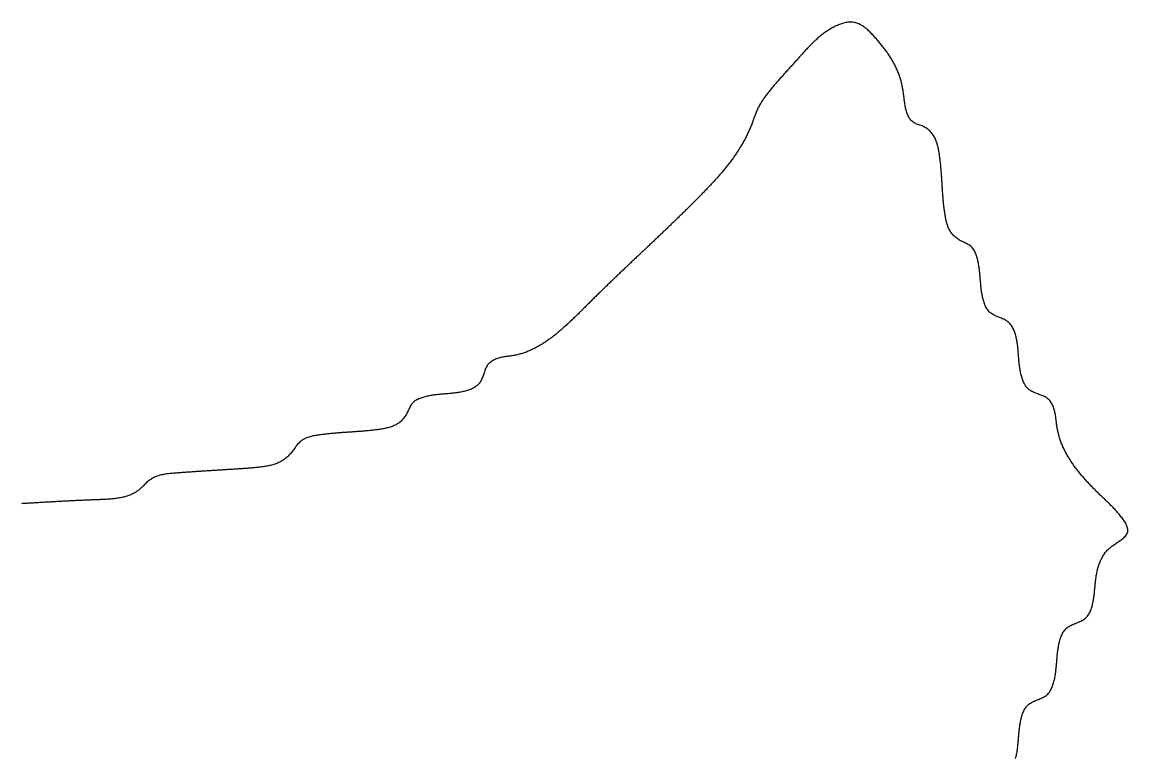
# Model space of a CAD drawing. Extents: x 40 to 225, y 4 to 261.
# Drawn here: x 61.63 to 82.04, y 81.83 to 95.41 of the extents above; entities that cross this region are included whole.
import ezdxf

# ---------------------------------------------------------------- set-up
doc = ezdxf.new("R2010")
doc.units = 0
doc.layers.get('0').update_dxf_attribs({"linetype": 'CONTINUOUS'})

msp = doc.modelspace()

# ---------------------------------------------------------------- linework, layer by layer
at = {"color": 7}
msp.add_polyline3d([(79.9663, 81.8197, 0), (79.9714, 81.8395, 0), (79.9762, 81.8593, 0), (79.9805, 81.879, 0), (79.9846, 81.8987, 0), (79.9883, 81.9183, 0), (79.9918, 81.9379, 0), (79.995, 81.9575, 0), (79.9979, 81.977, 0), (80.0007, 81.9966, 0), (80.0032, 82.0161, 0), (80.0055, 82.0355, 0), (80.0077, 82.055, 0), (80.0097, 82.0744, 0), (80.0116, 82.0939, 0), (80.0134, 82.1133, 0), (80.0151, 82.1327, 0), (80.0167, 82.1521, 0), (80.0183, 82.1715, 0), (80.0198, 82.1909, 0), (80.0214, 82.2102, 0), (80.023, 82.2296, 0), (80.0246, 82.249, 0), (80.0262, 82.2684, 0), (80.0279, 82.2878, 0), (80.0298, 82.3072, 0), (80.0317, 82.3266, 0), (80.0338, 82.346, 0), (80.036, 82.3655, 0), (80.0384, 82.385, 0), (80.041, 82.4045, 0), (80.0438, 82.424, 0), (80.0468, 82.4436, 0), (80.0501, 82.4632, 0), (80.0536, 82.4828, 0), (80.0575, 82.5025, 0), (80.0616, 82.5222, 0), (80.0661, 82.5419, 0), (80.071, 82.5617, 0), (80.0762, 82.5815, 0), (80.0818, 82.6013, 0), (80.0879, 82.6209, 0), (80.0945, 82.6403, 0), (80.1016, 82.6595, 0), (80.1093, 82.6783, 0), (80.1176, 82.6966, 0), (80.1266, 82.7145, 0), (80.1363, 82.7318, 0), (80.1467, 82.7484, 0), (80.1579, 82.7643, 0), (80.1698, 82.7794, 0), (80.1827, 82.7937, 0), (80.1964, 82.807, 0), (80.2111, 82.8193, 0), (80.2265, 82.8307, 0), (80.2427, 82.8413, 0), (80.2596, 82.8512, 0), (80.277, 82.8605, 0), (80.2949, 82.8693, 0), (80.3131, 82.8776, 0), (80.3317, 82.8857, 0), (80.3505, 82.8935, 0), (80.3693, 82.9012, 0), (80.3882, 82.9089, 0), (80.407, 82.9167, 0), (80.4256, 82.9246, 0), (80.444, 82.9328, 0), (80.4621, 82.9414, 0), (80.4797, 82.9505, 0), (80.4968, 82.9601, 0), (80.5133, 82.9705, 0), (80.529, 82.9815, 0), (80.544, 82.9935, 0), (80.5581, 83.0064, 0), (80.5713, 83.0203, 0), (80.5836, 83.035, 0), (80.5951, 83.0506, 0), (80.6059, 83.067, 0), (80.6158, 83.084, 0), (80.6251, 83.1017, 0), (80.6336, 83.1198, 0), (80.6416, 83.1384, 0), (80.6489, 83.1574, 0), (80.6557, 83.1768, 0), (80.662, 83.1963, 0), (80.6678, 83.216, 0), (80.6732, 83.2358, 0), (80.6782, 83.2557, 0), (80.6828, 83.2754, 0), (80.6871, 83.2952, 0), (80.6911, 83.3149, 0), (80.6948, 83.3345, 0), (80.6981, 83.3541, 0), (80.7013, 83.3737, 0), (80.7042, 83.3932, 0), (80.7068, 83.4127, 0), (80.7093, 83.4322, 0), (80.7116, 83.4517, 0), (80.7137, 83.4711, 0), (80.7157, 83.4906, 0), (80.7176, 83.51, 0), (80.7193, 83.5294, 0), (80.721, 83.5488, 0), (80.7226, 83.5681, 0), (80.7242, 83.5875, 0), (80.7258, 83.6069, 0), (80.7273, 83.6263, 0), (80.7289, 83.6456, 0), (80.7305, 83.665, 0), (80.7322, 83.6844, 0), (80.734, 83.7038, 0), (80.7358, 83.7232, 0), (80.7378, 83.7426, 0), (80.7399, 83.7621, 0), (80.7421, 83.7816, 0), (80.7446, 83.801, 0), (80.7472, 83.8206, 0), (80.7501, 83.8401, 0), (80.7532, 83.8597, 0), (80.7565, 83.8793, 0), (80.7601, 83.8989, 0), (80.7641, 83.9186, 0), (80.7683, 83.9383, 0), (80.7729, 83.9581, 0), (80.7778, 83.9779, 0), (80.7831, 83.9976, 0), (80.7889, 84.0174, 0), (80.7951, 84.0369, 0), (80.8018, 84.0563, 0), (80.8091, 84.0753, 0), (80.817, 84.094, 0), (80.8255, 84.1122, 0), (80.8346, 84.1299, 0), (80.8445, 84.147, 0), (80.8551, 84.1635, 0), (80.8664, 84.1792, 0), (80.8786, 84.1942, 0), (80.8917, 84.2082, 0), (80.9056, 84.2213, 0), (80.9204, 84.2335, 0), (80.9361, 84.2448, 0), (80.9524, 84.2552, 0), (80.9694, 84.265, 0), (80.9869, 84.2742, 0), (81.0049, 84.2829, 0), (81.0233, 84.2911, 0), (81.0419, 84.2991, 0), (81.0607, 84.3067, 0), (81.0797, 84.3143, 0), (81.0986, 84.3218, 0), (81.1175, 84.3293, 0), (81.1362, 84.337, 0), (81.1546, 84.345, 0), (81.1727, 84.3534, 0), (81.1904, 84.3623, 0), (81.2075, 84.3718, 0), (81.2239, 84.382, 0), (81.2397, 84.393, 0), (81.2546, 84.405, 0), (81.2686, 84.418, 0), (81.2817, 84.432, 0), (81.294, 84.4469, 0), (81.3054, 84.4627, 0), (81.3161, 84.4792, 0), (81.326, 84.4964, 0), (81.3352, 84.5142, 0), (81.3438, 84.5325, 0), (81.3517, 84.5513, 0), (81.359, 84.5704, 0), (81.3657, 84.5898, 0), (81.3719, 84.6093, 0), (81.3777, 84.629, 0), (81.3829, 84.6488, 0), (81.3878, 84.6685, 0), (81.3923, 84.6881, 0), (81.3964, 84.7077, 0), (81.4002, 84.7273, 0), (81.4036, 84.7469, 0), (81.4068, 84.7664, 0), (81.4097, 84.7859, 0), (81.4124, 84.8054, 0), (81.4149, 84.8248, 0), (81.4172, 84.8443, 0), (81.4194, 84.8637, 0), (81.4214, 84.8831, 0), (81.4233, 84.9026, 0), (81.4252, 84.922, 0), (81.427, 84.9414, 0), (81.4288, 84.9608, 0), (81.4305, 84.9803, 0), (81.4324, 84.9997, 0), (81.4342, 85.0192, 0), (81.4361, 85.0387, 0), (81.4382, 85.0582, 0), (81.4403, 85.0776, 0), (81.4425, 85.0971, 0), (81.4449, 85.1166, 0), (81.4474, 85.1361, 0), (81.4502, 85.1556, 0), (81.4531, 85.1751, 0), (81.4562, 85.1945, 0), (81.4595, 85.214, 0), (81.4632, 85.2334, 0), (81.467, 85.2528, 0), (81.4712, 85.2722, 0), (81.4756, 85.2915, 0), (81.4804, 85.3109, 0), (81.4855, 85.3301, 0), (81.491, 85.3494, 0), (81.4969, 85.3686, 0), (81.5031, 85.3878, 0), (81.5097, 85.4069, 0), (81.5167, 85.4258, 0), (81.5241, 85.4446, 0), (81.532, 85.4632, 0), (81.5402, 85.4816, 0), (81.5488, 85.4997, 0), (81.5578, 85.5176, 0), (81.5673, 85.5351, 0), (81.5772, 85.5523, 0), (81.5875, 85.5692, 0), (81.5982, 85.5856, 0), (81.6094, 85.6017, 0), (81.621, 85.6172, 0), (81.6331, 85.6323, 0), (81.6456, 85.6469, 0), (81.6586, 85.6609, 0), (81.672, 85.6744, 0), (81.6858, 85.6874, 0), (81.7001, 85.7, 0), (81.7147, 85.7123, 0), (81.7297, 85.7243, 0), (81.7451, 85.7361, 0), (81.7608, 85.7476, 0), (81.7769, 85.7591, 0), (81.7932, 85.7705, 0), (81.8098, 85.7819, 0), (81.8267, 85.7934, 0), (81.8438, 85.805, 0), (81.8611, 85.8168, 0), (81.8787, 85.8288, 0), (81.8964, 85.8411, 0), (81.9139, 85.8537, 0), (81.9312, 85.8666, 0), (81.9479, 85.8798, 0), (81.9638, 85.8935, 0), (81.9788, 85.9075, 0), (81.9926, 85.9218, 0), (82.005, 85.9367, 0), (82.0158, 85.9519, 0), (82.0247, 85.9676, 0), (82.0316, 85.9838, 0), (82.0362, 86.0005, 0), (82.0385, 86.0176, 0), (82.0387, 86.0352, 0), (82.037, 86.0531, 0), (82.0334, 86.0713, 0), (82.0282, 86.0898, 0), (82.0215, 86.1084, 0), (82.0133, 86.1272, 0), (82.004, 86.146, 0), (81.9937, 86.1648, 0), (81.9824, 86.1836, 0), (81.9703, 86.2023, 0), (81.9577, 86.2209, 0), (81.9446, 86.2392, 0), (81.9311, 86.2572, 0), (81.9176, 86.275, 0), (81.9039, 86.2923, 0), (81.8903, 86.3093, 0), (81.8767, 86.3259, 0), (81.8631, 86.3422, 0), (81.8495, 86.3581, 0), (81.8359, 86.3737, 0), (81.8223, 86.3891, 0), (81.8087, 86.4042, 0), (81.7951, 86.419, 0), (81.7815, 86.4336, 0), (81.7678, 86.4479, 0), (81.7542, 86.4621, 0), (81.7406, 86.476, 0), (81.7269, 86.4898, 0), (81.7133, 86.5034, 0), (81.6997, 86.5169, 0), (81.686, 86.5303, 0), (81.6724, 86.5435, 0), (81.6587, 86.5567, 0), (81.6451, 86.5698, 0), (81.6314, 86.5828, 0), (81.6177, 86.5958, 0), (81.604, 86.6088, 0), (81.5903, 86.6217, 0), (81.5766, 86.6347, 0), (81.5629, 86.6477, 0), (81.5492, 86.6607, 0), (81.5355, 86.6738, 0), (81.5218, 86.687, 0), (81.508, 86.7003, 0), (81.4943, 86.7136, 0), (81.4805, 86.7271, 0), (81.4667, 86.7406, 0), (81.453, 86.7542, 0), (81.4393, 86.7679, 0), (81.4255, 86.7818, 0), (81.4118, 86.7956, 0), (81.3981, 86.8096, 0), (81.3845, 86.8237, 0), (81.3708, 86.8378, 0), (81.3572, 86.8521, 0), (81.3436, 86.8664, 0), (81.3301, 86.8808, 0), (81.3166, 86.8953, 0), (81.3031, 86.9098, 0), (81.2897, 86.9245, 0), (81.2764, 86.9392, 0), (81.2631, 86.954, 0), (81.2498, 86.9689, 0), (81.2366, 86.9838, 0), (81.2235, 86.9988, 0), (81.2105, 87.0139, 0), (81.1975, 87.0291, 0), (81.1847, 87.0443, 0), (81.1719, 87.0596, 0), (81.1592, 87.075, 0), (81.1465, 87.0904, 0), (81.134, 87.1059, 0), (81.1216, 87.1215, 0), (81.1092, 87.1371, 0), (81.097, 87.1528, 0), (81.0849, 87.1686, 0), (81.0729, 87.1844, 0), (81.061, 87.2004, 0), (81.0493, 87.2163, 0), (81.0376, 87.2324, 0), (81.0261, 87.2485, 0), (81.0148, 87.2648, 0), (81.0036, 87.2811, 0), (80.9925, 87.2974, 0), (80.9816, 87.3139, 0), (80.9709, 87.3305, 0), (80.9603, 87.3471, 0), (80.9499, 87.3639, 0), (80.9396, 87.3807, 0), (80.9296, 87.3976, 0), (80.9197, 87.4146, 0), (80.91, 87.4318, 0), (80.9005, 87.449, 0), (80.8912, 87.4663, 0), (80.8821, 87.4838, 0), (80.8732, 87.5013, 0), (80.8645, 87.519, 0), (80.856, 87.5367, 0), (80.8478, 87.5546, 0), (80.8398, 87.5726, 0), (80.832, 87.5907, 0), (80.8244, 87.6089, 0), (80.8171, 87.6273, 0), (80.81, 87.6457, 0), (80.8031, 87.6643, 0), (80.7965, 87.6829, 0), (80.7901, 87.7016, 0), (80.784, 87.7204, 0), (80.7781, 87.7393, 0), (80.7724, 87.7583, 0), (80.767, 87.7773, 0), (80.7618, 87.7964, 0), (80.7569, 87.8156, 0), (80.7522, 87.8348, 0), (80.7477, 87.854, 0), (80.7435, 87.8733, 0), (80.7395, 87.8926, 0), (80.7358, 87.912, 0), (80.7323, 87.9313, 0), (80.7291, 87.9507, 0), (80.7261, 87.9701, 0), (80.7233, 87.9896, 0), (80.7207, 88.009, 0), (80.7183, 88.0284, 0), (80.7159, 88.0478, 0), (80.7136, 88.0673, 0), (80.7112, 88.0867, 0), (80.7086, 88.1062, 0), (80.706, 88.1256, 0), (80.7031, 88.145, 0), (80.6999, 88.1645, 0), (80.6963, 88.1839, 0), (80.6924, 88.2033, 0), (80.688, 88.2227, 0), (80.683, 88.2421, 0), (80.6775, 88.2615, 0), (80.6713, 88.2809, 0), (80.6645, 88.3002, 0), (80.657, 88.3192, 0), (80.6488, 88.338, 0), (80.6399, 88.3563, 0), (80.6302, 88.3741, 0), (80.6198, 88.3913, 0), (80.6086, 88.4078, 0), (80.5965, 88.4235, 0), (80.5837, 88.4382, 0), (80.5701, 88.452, 0), (80.5555, 88.4646, 0), (80.5401, 88.476, 0), (80.5239, 88.4863, 0), (80.507, 88.4956, 0), (80.4894, 88.5041, 0), (80.4714, 88.5118, 0), (80.4529, 88.5191, 0), (80.4341, 88.526, 0), (80.415, 88.5327, 0), (80.3958, 88.5393, 0), (80.3767, 88.546, 0), (80.3575, 88.5529, 0), (80.3386, 88.5602, 0), (80.3198, 88.5678, 0), (80.3014, 88.5759, 0), (80.2834, 88.5846, 0), (80.2658, 88.5938, 0), (80.2488, 88.6037, 0), (80.2324, 88.6143, 0), (80.2168, 88.6258, 0), (80.2019, 88.638, 0), (80.1879, 88.6512, 0), (80.1748, 88.6653, 0), (80.1625, 88.6802, 0), (80.1511, 88.6959, 0), (80.1404, 88.7123, 0), (80.1305, 88.7294, 0), (80.1212, 88.747, 0), (80.1126, 88.7652, 0), (80.1047, 88.7837, 0), (80.0973, 88.8027, 0), (80.0905, 88.8219, 0), (80.0842, 88.8414, 0), (80.0783, 88.861, 0), (80.0729, 88.8807, 0), (80.0679, 88.9004, 0), (80.0633, 88.9201, 0), (80.059, 88.9398, 0), (80.055, 88.9595, 0), (80.0514, 88.9791, 0), (80.048, 88.9987, 0), (80.0448, 89.0182, 0), (80.042, 89.0378, 0), (80.0393, 89.0573, 0), (80.0368, 89.0768, 0), (80.0346, 89.0963, 0), (80.0324, 89.1158, 0), (80.0305, 89.1352, 0), (80.0286, 89.1546, 0), (80.0268, 89.1741, 0), (80.0252, 89.1935, 0), (80.0236, 89.2129, 0), (80.022, 89.2323, 0), (80.0204, 89.2517, 0), (80.0189, 89.2711, 0), (80.0173, 89.2904, 0), (80.0157, 89.3098, 0), (80.014, 89.3292, 0), (80.0123, 89.3486, 0), (80.0104, 89.368, 0), (80.0084, 89.3874, 0), (80.0063, 89.4069, 0), (80.0041, 89.4263, 0), (80.0016, 89.4458, 0), (79.999, 89.4653, 0), (79.9961, 89.4849, 0), (79.993, 89.5044, 0), (79.9897, 89.524, 0), (79.986, 89.5437, 0), (79.9821, 89.5634, 0), (79.9779, 89.5831, 0), (79.9733, 89.6028, 0), (79.9684, 89.6227, 0), (79.963, 89.6425, 0), (79.9573, 89.6622, 0), (79.951, 89.6818, 0), (79.9443, 89.7011, 0), (79.937, 89.7202, 0), (79.9292, 89.7388, 0), (79.9207, 89.7571, 0), (79.9115, 89.7748, 0), (79.9017, 89.7919, 0), (79.891, 89.8084, 0), (79.8797, 89.8241, 0), (79.8674, 89.8389, 0), (79.8544, 89.8529, 0), (79.8404, 89.866, 0), (79.8255, 89.878, 0), (79.8098, 89.8892, 0), (79.7935, 89.8996, 0), (79.7764, 89.9094, 0), (79.7589, 89.9185, 0), (79.7409, 89.9271, 0), (79.7225, 89.9354, 0), (79.7039, 89.9434, 0), (79.6851, 89.9512, 0), (79.6663, 89.9589, 0), (79.6474, 89.9666, 0), (79.6286, 89.9744, 0), (79.61, 89.9824, 0), (79.5917, 89.9907, 0), (79.5738, 89.9994, 0), (79.5563, 90.0086, 0), (79.5394, 90.0184, 0), (79.5231, 90.0289, 0), (79.5075, 90.0402, 0), (79.4927, 90.0524, 0), (79.4789, 90.0656, 0), (79.4659, 90.0797, 0), (79.4538, 90.0947, 0), (79.4426, 90.1105, 0), (79.4321, 90.1271, 0), (79.4223, 90.1443, 0), (79.4132, 90.1621, 0), (79.4048, 90.1804, 0), (79.397, 90.1991, 0), (79.3898, 90.2182, 0), (79.3832, 90.2376, 0), (79.377, 90.2572, 0), (79.3713, 90.2769, 0), (79.3661, 90.2968, 0), (79.3612, 90.3166, 0), (79.3567, 90.3364, 0), (79.3525, 90.3561, 0), (79.3486, 90.3758, 0), (79.345, 90.3954, 0), (79.3417, 90.4151, 0), (79.3387, 90.4346, 0), (79.3358, 90.4542, 0), (79.3332, 90.4737, 0), (79.3308, 90.4932, 0), (79.3286, 90.5127, 0), (79.3265, 90.5321, 0), (79.3245, 90.5515, 0), (79.3227, 90.5709, 0), (79.321, 90.5903, 0), (79.3193, 90.6097, 0), (79.3176, 90.629, 0), (79.3161, 90.6484, 0), (79.3145, 90.6677, 0), (79.3129, 90.687, 0), (79.3113, 90.7063, 0), (79.3096, 90.7256, 0), (79.3079, 90.745, 0), (79.3061, 90.7643, 0), (79.3042, 90.7837, 0), (79.3021, 90.8031, 0), (79.3, 90.8225, 0), (79.2976, 90.8419, 0), (79.2951, 90.8614, 0), (79.2924, 90.8809, 0), (79.2895, 90.9004, 0), (79.2864, 90.92, 0), (79.283, 90.9397, 0), (79.2793, 90.9594, 0), (79.2754, 90.9792, 0), (79.2711, 90.9991, 0), (79.2665, 91.019, 0), (79.2616, 91.039, 0), (79.2563, 91.0589, 0), (79.2505, 91.0788, 0), (79.2443, 91.0986, 0), (79.2375, 91.118, 0), (79.2302, 91.1371, 0), (79.2222, 91.1558, 0), (79.2136, 91.174, 0), (79.2043, 91.1916, 0), (79.1942, 91.2085, 0), (79.1833, 91.2247, 0), (79.1716, 91.24, 0), (79.159, 91.2543, 0), (79.1455, 91.2677, 0), (79.1309, 91.2799, 0), (79.1155, 91.2911, 0), (79.0993, 91.3015, 0), (79.0824, 91.3111, 0), (79.065, 91.3202, 0), (79.0471, 91.3289, 0), (79.029, 91.3374, 0), (79.0107, 91.3459, 0), (78.9924, 91.3544, 0), (78.9742, 91.3632, 0), (78.9562, 91.3725, 0), (78.9386, 91.3823, 0), (78.9213, 91.3926, 0), (78.9044, 91.4035, 0), (78.8879, 91.4149, 0), (78.8719, 91.4269, 0), (78.8565, 91.4394, 0), (78.8415, 91.4524, 0), (78.8272, 91.4659, 0), (78.8135, 91.4799, 0), (78.8005, 91.4945, 0), (78.7881, 91.5095, 0), (78.7765, 91.5251, 0), (78.7657, 91.5411, 0), (78.7555, 91.5576, 0), (78.746, 91.5745, 0), (78.7371, 91.5918, 0), (78.7289, 91.6095, 0), (78.7212, 91.6275, 0), (78.7141, 91.6459, 0), (78.7074, 91.6645, 0), (78.7013, 91.6834, 0), (78.6956, 91.7026, 0), (78.6903, 91.7219, 0), (78.6854, 91.7415, 0), (78.6809, 91.7612, 0), (78.6767, 91.781, 0), (78.6728, 91.8009, 0), (78.6692, 91.821, 0), (78.6658, 91.841, 0), (78.6626, 91.8611, 0), (78.6595, 91.8812, 0), (78.6566, 91.9012, 0), (78.6539, 91.9212, 0), (78.6512, 91.9412, 0), (78.6487, 91.9611, 0), (78.6462, 91.981, 0), (78.6439, 92.0008, 0), (78.6416, 92.0206, 0), (78.6395, 92.0404, 0), (78.6374, 92.0601, 0), (78.6354, 92.0798, 0), (78.6335, 92.0994, 0), (78.6317, 92.119, 0), (78.6299, 92.1386, 0), (78.6283, 92.1582, 0), (78.6266, 92.1777, 0), (78.6251, 92.1973, 0), (78.6235, 92.2168, 0), (78.6221, 92.2363, 0), (78.6206, 92.2557, 0), (78.6192, 92.2752, 0), (78.6179, 92.2947, 0), (78.6166, 92.3141, 0), (78.6153, 92.3335, 0), (78.614, 92.353, 0), (78.6127, 92.3724, 0), (78.6115, 92.3918, 0), (78.6103, 92.4112, 0), (78.6091, 92.4306, 0), (78.6078, 92.4501, 0), (78.6066, 92.4695, 0), (78.6054, 92.4889, 0), (78.6041, 92.5084, 0), (78.6028, 92.5279, 0), (78.6015, 92.5473, 0), (78.6002, 92.5668, 0), (78.5989, 92.5863, 0), (78.5975, 92.6058, 0), (78.5961, 92.6253, 0), (78.5946, 92.6448, 0), (78.5931, 92.6644, 0), (78.5915, 92.6839, 0), (78.5898, 92.7035, 0), (78.5881, 92.7231, 0), (78.5864, 92.7427, 0), (78.5845, 92.7624, 0), (78.5826, 92.782, 0), (78.5806, 92.8017, 0), (78.5785, 92.8214, 0), (78.5763, 92.8412, 0), (78.574, 92.861, 0), (78.5716, 92.8808, 0), (78.5691, 92.9006, 0), (78.5665, 92.9204, 0), (78.5638, 92.9403, 0), (78.561, 92.9602, 0), (78.558, 92.9802, 0), (78.5549, 93.0002, 0), (78.5516, 93.0201, 0), (78.5481, 93.04, 0), (78.5443, 93.0599, 0), (78.5403, 93.0797, 0), (78.5359, 93.0993, 0), (78.5313, 93.1189, 0), (78.5263, 93.1383, 0), (78.5208, 93.1575, 0), (78.515, 93.1765, 0), (78.5087, 93.1953, 0), (78.5019, 93.2139, 0), (78.4946, 93.2322, 0), (78.4868, 93.2502, 0), (78.4784, 93.2678, 0), (78.4694, 93.2852, 0), (78.4598, 93.3022, 0), (78.4495, 93.3188, 0), (78.4385, 93.335, 0), (78.4268, 93.3508, 0), (78.4144, 93.3661, 0), (78.4013, 93.3809, 0), (78.3876, 93.3952, 0), (78.3732, 93.4089, 0), (78.3582, 93.422, 0), (78.3426, 93.4345, 0), (78.3265, 93.4463, 0), (78.3098, 93.4573, 0), (78.2927, 93.4677, 0), (78.275, 93.4772, 0), (78.257, 93.4859, 0), (78.2385, 93.4938, 0), (78.2197, 93.501, 0), (78.2008, 93.5078, 0), (78.1819, 93.5145, 0), (78.1631, 93.5212, 0), (78.1446, 93.5282, 0), (78.1266, 93.5358, 0), (78.1091, 93.5441, 0), (78.0922, 93.5533, 0), (78.0763, 93.5638, 0), (78.0612, 93.5757, 0), (78.0471, 93.5889, 0), (78.0339, 93.6032, 0), (78.0216, 93.6185, 0), (78.0101, 93.6348, 0), (77.9994, 93.6519, 0), (77.9895, 93.6697, 0), (77.9804, 93.688, 0), (77.972, 93.7068, 0), (77.9643, 93.7259, 0), (77.9573, 93.7452, 0), (77.951, 93.7646, 0), (77.9453, 93.784, 0), (77.9401, 93.8034, 0), (77.9355, 93.8228, 0), (77.9313, 93.8422, 0), (77.9276, 93.8616, 0), (77.9242, 93.881, 0), (77.9212, 93.9004, 0), (77.9184, 93.9198, 0), (77.9158, 93.9391, 0), (77.9134, 93.9586, 0), (77.911, 93.978, 0), (77.9088, 93.9974, 0), (77.9065, 94.0168, 0), (77.9042, 94.0363, 0), (77.9018, 94.0557, 0), (77.8992, 94.0752, 0), (77.8966, 94.0947, 0), (77.8938, 94.1142, 0), (77.8908, 94.1336, 0), (77.8877, 94.1531, 0), (77.8844, 94.1725, 0), (77.8809, 94.192, 0), (77.8773, 94.2113, 0), (77.8734, 94.2307, 0), (77.8693, 94.25, 0), (77.8651, 94.2693, 0), (77.8606, 94.2885, 0), (77.8558, 94.3077, 0), (77.8508, 94.3268, 0), (77.8456, 94.3459, 0), (77.8401, 94.3649, 0), (77.8343, 94.3838, 0), (77.8282, 94.4026, 0), (77.8218, 94.4213, 0), (77.8152, 94.44, 0), (77.8083, 94.4586, 0), (77.8011, 94.477, 0), (77.7937, 94.4954, 0), (77.7861, 94.5137, 0), (77.7781, 94.5318, 0), (77.77, 94.5499, 0), (77.7616, 94.5679, 0), (77.7531, 94.5857, 0), (77.7443, 94.6035, 0), (77.7353, 94.6211, 0), (77.7261, 94.6386, 0), (77.7167, 94.656, 0), (77.7072, 94.6733, 0), (77.6974, 94.6905, 0), (77.6875, 94.7075, 0), (77.6775, 94.7244, 0), (77.6673, 94.7412, 0), (77.657, 94.7578, 0), (77.6465, 94.7743, 0), (77.6359, 94.7907, 0), (77.6252, 94.8069, 0), (77.6143, 94.823, 0), (77.6033, 94.839, 0), (77.5922, 94.8549, 0), (77.581, 94.8707, 0), (77.5696, 94.8864, 0), (77.5581, 94.902, 0), (77.5464, 94.9175, 0), (77.5346, 94.933, 0), (77.5227, 94.9484, 0), (77.5106, 94.9638, 0), (77.4983, 94.9791, 0), (77.486, 94.9944, 0), (77.4734, 95.0097, 0), (77.4608, 95.025, 0), (77.4479, 95.0402, 0), (77.435, 95.0555, 0), (77.4218, 95.0708, 0), (77.4085, 95.0861, 0), (77.3951, 95.1014, 0), (77.3815, 95.1168, 0), (77.3677, 95.1322, 0), (77.3537, 95.1476, 0), (77.3396, 95.163, 0), (77.3253, 95.1783, 0), (77.3109, 95.1935, 0), (77.2963, 95.2086, 0), (77.2815, 95.2234, 0), (77.2665, 95.238, 0), (77.2513, 95.2523, 0), (77.236, 95.2663, 0), (77.2205, 95.2799, 0), (77.2048, 95.293, 0), (77.1889, 95.3057, 0), (77.1728, 95.3179, 0), (77.1565, 95.3296, 0), (77.14, 95.3406, 0), (77.1234, 95.351, 0), (77.1065, 95.3607, 0), (77.0894, 95.3697, 0), (77.0721, 95.378, 0), (77.0547, 95.3854, 0), (77.037, 95.3919, 0), (77.0191, 95.3976, 0), (77.001, 95.4023, 0), (76.9827, 95.406, 0), (76.9641, 95.4088, 0), (76.9454, 95.4105, 0), (76.9265, 95.4112, 0), (76.9075, 95.4111, 0), (76.8883, 95.41, 0), (76.869, 95.4081, 0), (76.8496, 95.4054, 0), (76.8302, 95.4019, 0), (76.8107, 95.3978, 0), (76.7912, 95.3929, 0), (76.7717, 95.3873, 0), (76.7523, 95.3812, 0), (76.7329, 95.3745, 0), (76.7135, 95.3672, 0), (76.6943, 95.3595, 0), (76.6751, 95.3512, 0), (76.6561, 95.3426, 0), (76.6373, 95.3336, 0), (76.6186, 95.3242, 0), (76.6002, 95.3146, 0), (76.582, 95.3046, 0), (76.564, 95.2945, 0), (76.5462, 95.2841, 0), (76.5287, 95.2735, 0), (76.5115, 95.2627, 0), (76.4944, 95.2517, 0), (76.4776, 95.2405, 0), (76.461, 95.2291, 0), (76.4446, 95.2175, 0), (76.4284, 95.2058, 0), (76.4124, 95.1939, 0), (76.3965, 95.1818, 0), (76.3809, 95.1695, 0), (76.3654, 95.1571, 0), (76.3501, 95.1445, 0), (76.335, 95.1318, 0), (76.32, 95.119, 0), (76.3052, 95.106, 0), (76.2905, 95.0929, 0), (76.276, 95.0797, 0), (76.2615, 95.0663, 0), (76.2473, 95.0528, 0), (76.2331, 95.0393, 0), (76.219, 95.0256, 0), (76.2051, 95.0118, 0), (76.1912, 94.998, 0), (76.1775, 94.984, 0), (76.1638, 94.97, 0), (76.1502, 94.9559, 0), (76.1367, 94.9417, 0), (76.1232, 94.9275, 0), (76.1098, 94.9132, 0), (76.0965, 94.8989, 0), (76.0832, 94.8845, 0), (76.07, 94.8701, 0), (76.0567, 94.8556, 0), (76.0436, 94.8411, 0), (76.0304, 94.8266, 0), (76.0173, 94.8121, 0), (76.0041, 94.7976, 0), (75.991, 94.783, 0), (75.9779, 94.7685, 0), (75.9648, 94.7539, 0), (75.9516, 94.7394, 0), (75.9385, 94.7248, 0), (75.9253, 94.7103, 0), (75.9121, 94.6958, 0), (75.8989, 94.6813, 0), (75.8857, 94.6668, 0), (75.8725, 94.6523, 0), (75.8593, 94.6377, 0), (75.8461, 94.6232, 0), (75.8329, 94.6087, 0), (75.8197, 94.5942, 0), (75.8065, 94.5796, 0), (75.7933, 94.5651, 0), (75.78, 94.5505, 0), (75.7668, 94.5359, 0), (75.7536, 94.5214, 0), (75.7404, 94.5068, 0), (75.7272, 94.4922, 0), (75.7141, 94.4775, 0), (75.7009, 94.4629, 0), (75.6877, 94.4482, 0), (75.6745, 94.4335, 0), (75.6614, 94.4188, 0), (75.6483, 94.4041, 0), (75.6351, 94.3893, 0), (75.622, 94.3746, 0), (75.6089, 94.3598, 0), (75.5959, 94.3449, 0), (75.5828, 94.33, 0), (75.5698, 94.3151, 0), (75.5568, 94.3002, 0), (75.5438, 94.2852, 0), (75.5308, 94.2702, 0), (75.5179, 94.2552, 0), (75.5049, 94.2401, 0), (75.492, 94.225, 0), (75.4792, 94.2098, 0), (75.4664, 94.1946, 0), (75.4537, 94.1793, 0), (75.4411, 94.1639, 0), (75.4285, 94.1485, 0), (75.4161, 94.1331, 0), (75.4037, 94.1175, 0), (75.3915, 94.1019, 0), (75.3794, 94.0862, 0), (75.3674, 94.0704, 0), (75.3555, 94.0545, 0), (75.3439, 94.0386, 0), (75.3323, 94.0225, 0), (75.321, 94.0064, 0), (75.3098, 93.9901, 0), (75.2989, 93.9737, 0), (75.2881, 93.9573, 0), (75.2775, 93.9407, 0), (75.2672, 93.924, 0), (75.2571, 93.9071, 0), (75.2472, 93.8902, 0), (75.2376, 93.8731, 0), (75.2283, 93.8559, 0), (75.2192, 93.8385, 0), (75.2104, 93.821, 0), (75.2019, 93.8033, 0), (75.1936, 93.7855, 0), (75.1857, 93.7676, 0), (75.178, 93.7495, 0), (75.1705, 93.7314, 0), (75.1632, 93.7131, 0), (75.156, 93.6948, 0), (75.149, 93.6763, 0), (75.1421, 93.6579, 0), (75.1352, 93.6394, 0), (75.1285, 93.6208, 0), (75.1217, 93.6023, 0), (75.115, 93.5837, 0), (75.1082, 93.5652, 0), (75.1013, 93.5466, 0), (75.0944, 93.5282, 0), (75.0874, 93.5097, 0), (75.0802, 93.4914, 0), (75.0729, 93.4731, 0), (75.0654, 93.4549, 0), (75.0578, 93.4367, 0), (75.05, 93.4187, 0), (75.0421, 93.4007, 0), (75.034, 93.3828, 0), (75.0258, 93.3649, 0), (75.0174, 93.3471, 0), (75.0089, 93.3294, 0), (75.0003, 93.3118, 0), (74.9915, 93.2942, 0), (74.9826, 93.2768, 0), (74.9735, 93.2593, 0), (74.9643, 93.242, 0), (74.955, 93.2247, 0), (74.9455, 93.2075, 0), (74.9359, 93.1903, 0), (74.9262, 93.1732, 0), (74.9164, 93.1562, 0), (74.9064, 93.1392, 0), (74.8963, 93.1223, 0), (74.8861, 93.1055, 0), (74.8758, 93.0887, 0), (74.8654, 93.072, 0), (74.8548, 93.0554, 0), (74.8442, 93.0388, 0), (74.8334, 93.0223, 0), (74.8225, 93.0058, 0), (74.8116, 92.9894, 0), (74.8005, 92.973, 0), (74.7893, 92.9567, 0), (74.778, 92.9405, 0), (74.7666, 92.9243, 0), (74.7551, 92.9082, 0), (74.7436, 92.8921, 0), (74.7319, 92.8761, 0), (74.7201, 92.8602, 0), (74.7083, 92.8443, 0), (74.6963, 92.8284, 0), (74.6843, 92.8126, 0), (74.6722, 92.7969, 0), (74.66, 92.7812, 0), (74.6477, 92.7655, 0), (74.6354, 92.7499, 0), (74.623, 92.7344, 0), (74.6105, 92.7189, 0), (74.5979, 92.7034, 0), (74.5853, 92.688, 0), (74.5725, 92.6726, 0), (74.5598, 92.6573, 0), (74.5469, 92.6421, 0), (74.534, 92.6268, 0), (74.521, 92.6117, 0), (74.508, 92.5965, 0), (74.4949, 92.5814, 0), (74.4818, 92.5664, 0), (74.4686, 92.5514, 0), (74.4553, 92.5364, 0), (74.442, 92.5215, 0), (74.4287, 92.5066, 0), (74.4153, 92.4918, 0), (74.4018, 92.4769, 0), (74.3883, 92.4622, 0), (74.3748, 92.4474, 0), (74.3612, 92.4327, 0), (74.3476, 92.4181, 0), (74.334, 92.4035, 0), (74.3203, 92.3889, 0), (74.3066, 92.3743, 0), (74.2928, 92.3598, 0), (74.2791, 92.3453, 0), (74.2653, 92.3309, 0), (74.2514, 92.3164, 0), (74.2376, 92.302, 0), (74.2237, 92.2877, 0), (74.2098, 92.2734, 0), (74.1959, 92.2591, 0), (74.182, 92.2448, 0), (74.1681, 92.2305, 0), (74.1541, 92.2163, 0), (74.1402, 92.2021, 0), (74.1262, 92.188, 0), (74.1123, 92.1738, 0), (74.0983, 92.1597, 0), (74.0843, 92.1456, 0), (74.0703, 92.1316, 0), (74.0563, 92.1175, 0), (74.0424, 92.1035, 0), (74.0284, 92.0895, 0), (74.0144, 92.0756, 0), (74.0004, 92.0616, 0), (73.9864, 92.0477, 0), (73.9724, 92.0338, 0), (73.9585, 92.0199, 0), (73.9445, 92.006, 0), (73.9305, 91.9922, 0), (73.9165, 91.9784, 0), (73.9025, 91.9646, 0), (73.8885, 91.9508, 0), (73.8746, 91.937, 0), (73.8606, 91.9233, 0), (73.8466, 91.9095, 0), (73.8326, 91.8958, 0), (73.8186, 91.8821, 0), (73.8046, 91.8684, 0), (73.7906, 91.8548, 0), (73.7766, 91.8411, 0), (73.7626, 91.8275, 0), (73.7486, 91.8139, 0), (73.7347, 91.8003, 0), (73.7207, 91.7867, 0), (73.7067, 91.7731, 0), (73.6927, 91.7595, 0), (73.6787, 91.746, 0), (73.6646, 91.7324, 0), (73.6506, 91.7189, 0), (73.6366, 91.7054, 0), (73.6226, 91.6919, 0), (73.6086, 91.6784, 0), (73.5946, 91.6649, 0), (73.5806, 91.6515, 0), (73.5666, 91.638, 0), (73.5525, 91.6246, 0), (73.5385, 91.6111, 0), (73.5245, 91.5977, 0), (73.5105, 91.5843, 0), (73.4964, 91.5708, 0), (73.4824, 91.5574, 0), (73.4684, 91.544, 0), (73.4543, 91.5306, 0), (73.4403, 91.5173, 0), (73.4263, 91.5039, 0), (73.4122, 91.4905, 0), (73.3982, 91.4771, 0), (73.3841, 91.4638, 0), (73.3701, 91.4504, 0), (73.356, 91.4371, 0), (73.3419, 91.4237, 0), (73.3279, 91.4104, 0), (73.3138, 91.397, 0), (73.2997, 91.3837, 0), (73.2857, 91.3703, 0), (73.2716, 91.357, 0), (73.2575, 91.3436, 0), (73.2434, 91.3303, 0), (73.2293, 91.317, 0), (73.2152, 91.3036, 0), (73.2011, 91.2903, 0), (73.187, 91.277, 0), (73.1729, 91.2636, 0), (73.1588, 91.2503, 0), (73.1447, 91.237, 0), (73.1306, 91.2236, 0), (73.1165, 91.2103, 0), (73.1024, 91.1969, 0), (73.0882, 91.1836, 0), (73.0741, 91.1702, 0), (73.06, 91.1569, 0), (73.0458, 91.1435, 0), (73.0317, 91.1301, 0), (73.0175, 91.1168, 0), (73.0034, 91.1034, 0), (72.9892, 91.09, 0), (72.975, 91.0766, 0), (72.9609, 91.0632, 0), (72.9467, 91.0498, 0), (72.9325, 91.0364, 0), (72.9183, 91.023, 0), (72.9041, 91.0096, 0), (72.8899, 90.9961, 0), (72.8757, 90.9827, 0), (72.8615, 90.9692, 0), (72.8473, 90.9558, 0), (72.8331, 90.9423, 0), (72.8189, 90.9288, 0), (72.8046, 90.9153, 0), (72.7904, 90.9018, 0), (72.7762, 90.8883, 0), (72.7619, 90.8748, 0), (72.7477, 90.8612, 0), (72.7334, 90.8477, 0), (72.7191, 90.8341, 0), (72.7049, 90.8205, 0), (72.6906, 90.8069, 0), (72.6763, 90.7933, 0), (72.662, 90.7797, 0), (72.6477, 90.7661, 0), (72.6334, 90.7524, 0), (72.6191, 90.7388, 0), (72.6048, 90.7251, 0), (72.5905, 90.7114, 0), (72.5762, 90.6976, 0), (72.5618, 90.6839, 0), (72.5475, 90.6702, 0), (72.5331, 90.6564, 0), (72.5188, 90.6426, 0), (72.5044, 90.6288, 0), (72.4901, 90.6149, 0), (72.4757, 90.6011, 0), (72.4613, 90.5872, 0), (72.4469, 90.5733, 0), (72.4325, 90.5594, 0), (72.4181, 90.5455, 0), (72.4037, 90.5315, 0), (72.3893, 90.5176, 0), (72.3749, 90.5036, 0), (72.3604, 90.4895, 0), (72.346, 90.4755, 0), (72.3315, 90.4614, 0), (72.3171, 90.4473, 0), (72.3026, 90.4332, 0), (72.2881, 90.4191, 0), (72.2737, 90.4049, 0), (72.2592, 90.3907, 0), (72.2447, 90.3765, 0), (72.2302, 90.3623, 0), (72.2157, 90.348, 0), (72.2011, 90.3337, 0), (72.1866, 90.3194, 0), (72.1721, 90.305, 0), (72.1575, 90.2906, 0), (72.143, 90.2762, 0), (72.1284, 90.2618, 0), (72.1138, 90.2473, 0), (72.0992, 90.2328, 0), (72.0847, 90.2183, 0), (72.0701, 90.2037, 0), (72.0554, 90.1891, 0), (72.0408, 90.1745, 0), (72.0262, 90.1599, 0), (72.0115, 90.1453, 0), (71.9969, 90.1306, 0), (71.9822, 90.116, 0), (71.9675, 90.1013, 0), (71.9528, 90.0866, 0), (71.9381, 90.072, 0), (71.9233, 90.0573, 0), (71.9086, 90.0427, 0), (71.8938, 90.0281, 0), (71.879, 90.0135, 0), (71.8641, 89.9989, 0), (71.8493, 89.9844, 0), (71.8344, 89.9699, 0), (71.8195, 89.9554, 0), (71.8046, 89.9409, 0), (71.7896, 89.9265, 0), (71.7746, 89.9122, 0), (71.7596, 89.8978, 0), (71.7445, 89.8836, 0), (71.7295, 89.8694, 0), (71.7143, 89.8552, 0), (71.6992, 89.8412, 0), (71.684, 89.8272, 0), (71.6688, 89.8132, 0), (71.6535, 89.7994, 0), (71.6382, 89.7856, 0), (71.6229, 89.7719, 0), (71.6075, 89.7583, 0), (71.5921, 89.7447, 0), (71.5766, 89.7313, 0), (71.5611, 89.718, 0), (71.5456, 89.7047, 0), (71.53, 89.6916, 0), (71.5144, 89.6786, 0), (71.4987, 89.6657, 0), (71.483, 89.6529, 0), (71.4672, 89.6402, 0), (71.4513, 89.6277, 0), (71.4355, 89.6153, 0), (71.4195, 89.603, 0), (71.4036, 89.5908, 0), (71.3875, 89.5788, 0), (71.3714, 89.5669, 0), (71.3553, 89.5552, 0), (71.3391, 89.5436, 0), (71.3228, 89.5322, 0), (71.3065, 89.5209, 0), (71.2901, 89.5098, 0), (71.2737, 89.4989, 0), (71.2572, 89.4881, 0), (71.2406, 89.4775, 0), (71.224, 89.4671, 0), (71.2073, 89.4569, 0), (71.1905, 89.4468, 0), (71.1737, 89.4369, 0), (71.1568, 89.4272, 0), (71.1398, 89.4177, 0), (71.1228, 89.4085, 0), (71.1057, 89.3994, 0), (71.0885, 89.3905, 0), (71.0712, 89.3818, 0), (71.0539, 89.3734, 0), (71.0365, 89.3651, 0), (71.0191, 89.3571, 0), (71.0015, 89.3493, 0), (70.9839, 89.3417, 0), (70.9662, 89.3344, 0), (70.9484, 89.3273, 0), (70.9305, 89.3204, 0), (70.9126, 89.3138, 0), (70.8945, 89.3074, 0), (70.8764, 89.3013, 0), (70.8582, 89.2954, 0), (70.8399, 89.2898, 0), (70.8216, 89.2844, 0), (70.8031, 89.2794, 0), (70.7846, 89.2745, 0), (70.7659, 89.27, 0), (70.7472, 89.2657, 0), (70.7284, 89.2617, 0), (70.7095, 89.258, 0), (70.6905, 89.2546, 0), (70.6714, 89.2515, 0), (70.6522, 89.2486, 0), (70.6329, 89.246, 0), (70.6136, 89.2434, 0), (70.5942, 89.2409, 0), (70.5748, 89.2383, 0), (70.5553, 89.2356, 0), (70.5358, 89.2328, 0), (70.5163, 89.2297, 0), (70.4969, 89.2262, 0), (70.4774, 89.2224, 0), (70.4579, 89.218, 0), (70.4385, 89.2132, 0), (70.4192, 89.2076, 0), (70.3999, 89.2014, 0), (70.3807, 89.1944, 0), (70.3618, 89.1867, 0), (70.3432, 89.1782, 0), (70.325, 89.1689, 0), (70.3074, 89.1589, 0), (70.2904, 89.148, 0), (70.2742, 89.1364, 0), (70.2588, 89.1239, 0), (70.2444, 89.1106, 0), (70.2311, 89.0965, 0), (70.2189, 89.0815, 0), (70.208, 89.0657, 0), (70.1983, 89.0491, 0), (70.1896, 89.0318, 0), (70.1818, 89.014, 0), (70.1746, 88.9957, 0), (70.1679, 88.977, 0), (70.1615, 88.958, 0), (70.1553, 88.9388, 0), (70.1491, 88.9195, 0), (70.1426, 88.9002, 0), (70.1359, 88.8811, 0), (70.1287, 88.8621, 0), (70.121, 88.8434, 0), (70.1129, 88.825, 0), (70.1041, 88.8071, 0), (70.0947, 88.7896, 0), (70.0846, 88.7728, 0), (70.0737, 88.7565, 0), (70.0621, 88.741, 0), (70.0496, 88.7263, 0), (70.0362, 88.7125, 0), (70.0219, 88.6995, 0), (70.0068, 88.6874, 0), (69.9909, 88.6761, 0), (69.9744, 88.6656, 0), (69.9572, 88.6557, 0), (69.9395, 88.6466, 0), (69.9213, 88.6381, 0), (69.9027, 88.6303, 0), (69.8837, 88.623, 0), (69.8645, 88.6163, 0), (69.845, 88.61, 0), (69.8254, 88.6043, 0), (69.8057, 88.5989, 0), (69.786, 88.594, 0), (69.7663, 88.5894, 0), (69.7466, 88.5852, 0), (69.727, 88.5813, 0), (69.7073, 88.5776, 0), (69.6877, 88.5743, 0), (69.6682, 88.5712, 0), (69.6486, 88.5684, 0), (69.6291, 88.5658, 0), (69.6096, 88.5634, 0), (69.5901, 88.5611, 0), (69.5706, 88.559, 0), (69.5512, 88.5571, 0), (69.5317, 88.5552, 0), (69.5123, 88.5535, 0), (69.4929, 88.5518, 0), (69.4735, 88.5502, 0), (69.4541, 88.5486, 0), (69.4348, 88.547, 0), (69.4154, 88.5455, 0), (69.3961, 88.5439, 0), (69.3768, 88.5422, 0), (69.3574, 88.5405, 0), (69.3381, 88.5387, 0), (69.3187, 88.5368, 0), (69.2993, 88.5348, 0), (69.2799, 88.5326, 0), (69.2605, 88.5303, 0), (69.241, 88.5278, 0), (69.2215, 88.5251, 0), (69.202, 88.5222, 0), (69.1824, 88.5191, 0), (69.1628, 88.5157, 0), (69.1431, 88.5121, 0), (69.1233, 88.5081, 0), (69.1035, 88.5039, 0), (69.0835, 88.4993, 0), (69.0636, 88.4944, 0), (69.0436, 88.4891, 0), (69.0237, 88.4834, 0), (69.0039, 88.4772, 0), (68.9845, 88.4705, 0), (68.9653, 88.4632, 0), (68.9466, 88.4553, 0), (68.9283, 88.4467, 0), (68.9107, 88.4375, 0), (68.8937, 88.4275, 0), (68.8775, 88.4167, 0), (68.8622, 88.405, 0), (68.8477, 88.3925, 0), (68.8343, 88.379, 0), (68.8219, 88.3646, 0), (68.8106, 88.3492, 0), (68.8002, 88.3331, 0), (68.7905, 88.3162, 0), (68.7814, 88.2988, 0), (68.7727, 88.281, 0), (68.7642, 88.2629, 0), (68.7557, 88.2446, 0), (68.7472, 88.2263, 0), (68.7384, 88.2081, 0), (68.7292, 88.1901, 0), (68.7194, 88.1724, 0), (68.7091, 88.1551, 0), (68.6983, 88.1382, 0), (68.6869, 88.1217, 0), (68.675, 88.1057, 0), (68.6626, 88.0901, 0), (68.6496, 88.0752, 0), (68.6361, 88.0608, 0), (68.6221, 88.047, 0), (68.6076, 88.034, 0), (68.5926, 88.0216, 0), (68.5771, 88.0099, 0), (68.5611, 87.999, 0), (68.5447, 87.9887, 0), (68.5278, 87.9792, 0), (68.5106, 87.9702, 0), (68.4929, 87.9619, 0), (68.4749, 87.9542, 0), (68.4566, 87.947, 0), (68.438, 87.9403, 0), (68.4191, 87.9342, 0), (68.4, 87.9284, 0), (68.3806, 87.9231, 0), (68.3611, 87.9182, 0), (68.3414, 87.9137, 0), (68.3216, 87.9094, 0), (68.3017, 87.9055, 0), (68.2816, 87.9019, 0), (68.2616, 87.8984, 0), (68.2415, 87.8952, 0), (68.2214, 87.8922, 0), (68.2013, 87.8893, 0), (68.1812, 87.8865, 0), (68.1612, 87.8839, 0), (68.1413, 87.8814, 0), (68.1214, 87.8789, 0), (68.1015, 87.8766, 0), (68.0817, 87.8744, 0), (68.0619, 87.8722, 0), (68.0421, 87.8702, 0), (68.0224, 87.8682, 0), (68.0027, 87.8663, 0), (67.9831, 87.8645, 0), (67.9634, 87.8628, 0), (67.9438, 87.8611, 0), (67.9243, 87.8595, 0), (67.9047, 87.8579, 0), (67.8852, 87.8564, 0), (67.8657, 87.8549, 0), (67.8462, 87.8535, 0), (67.8268, 87.8521, 0), (67.8074, 87.8507, 0), (67.7879, 87.8494, 0), (67.7686, 87.848, 0), (67.7492, 87.8467, 0), (67.7298, 87.8454, 0), (67.7105, 87.8442, 0), (67.6912, 87.8429, 0), (67.6718, 87.8416, 0), (67.6525, 87.8403, 0), (67.6332, 87.839, 0), (67.6139, 87.8377, 0), (67.5946, 87.8363, 0), (67.5753, 87.835, 0), (67.556, 87.8336, 0), (67.5367, 87.8322, 0), (67.5174, 87.8307, 0), (67.498, 87.8293, 0), (67.4786, 87.8278, 0), (67.4592, 87.8262, 0), (67.4398, 87.8246, 0), (67.4203, 87.823, 0), (67.4008, 87.8213, 0), (67.3813, 87.8196, 0), (67.3617, 87.8178, 0), (67.3421, 87.816, 0), (67.3224, 87.814, 0), (67.3026, 87.8121, 0), (67.2829, 87.81, 0), (67.263, 87.8079, 0), (67.2431, 87.8057, 0), (67.2231, 87.8035, 0), (67.203, 87.8011, 0), (67.1829, 87.7987, 0), (67.1626, 87.7962, 0), (67.1423, 87.7936, 0), (67.1219, 87.7909, 0), (67.1015, 87.7881, 0), (67.081, 87.7851, 0), (67.0606, 87.7819, 0), (67.0402, 87.7785, 0), (67.0199, 87.7748, 0), (66.9997, 87.7708, 0), (66.9797, 87.7664, 0), (66.96, 87.7616, 0), (66.9404, 87.7564, 0), (66.9212, 87.7507, 0), (66.9022, 87.7445, 0), (66.8836, 87.7378, 0), (66.8654, 87.7305, 0), (66.8477, 87.7226, 0), (66.8304, 87.714, 0), (66.8136, 87.7047, 0), (66.7973, 87.6947, 0), (66.7816, 87.6839, 0), (66.7666, 87.6722, 0), (66.7522, 87.6598, 0), (66.7384, 87.6465, 0), (66.7251, 87.6325, 0), (66.7123, 87.6179, 0), (66.6999, 87.6028, 0), (66.6878, 87.5872, 0), (66.6758, 87.5714, 0), (66.664, 87.5553, 0), (66.6522, 87.5391, 0), (66.6404, 87.5228, 0), (66.6284, 87.5066, 0), (66.6161, 87.4906, 0), (66.6036, 87.4749, 0), (66.5908, 87.4594, 0), (66.5776, 87.4443, 0), (66.5641, 87.4295, 0), (66.5503, 87.4151, 0), (66.5362, 87.4011, 0), (66.5218, 87.3875, 0), (66.5071, 87.3743, 0), (66.492, 87.3616, 0), (66.4767, 87.3493, 0), (66.461, 87.3376, 0), (66.445, 87.3264, 0), (66.4287, 87.3157, 0), (66.4122, 87.3057, 0), (66.3953, 87.2961, 0), (66.3781, 87.2872, 0), (66.3607, 87.2787, 0), (66.343, 87.2708, 0), (66.325, 87.2634, 0), (66.3068, 87.2564, 0), (66.2884, 87.2499, 0), (66.2698, 87.2438, 0), (66.251, 87.2381, 0), (66.232, 87.2328, 0), (66.2129, 87.2279, 0), (66.1936, 87.2233, 0), (66.1741, 87.2191, 0), (66.1545, 87.2151, 0), (66.1348, 87.2115, 0), (66.115, 87.2081, 0), (66.0951, 87.2049, 0), (66.0751, 87.202, 0), (66.0551, 87.1993, 0), (66.035, 87.1968, 0), (66.0148, 87.1944, 0), (65.9947, 87.1922, 0), (65.9745, 87.1901, 0), (65.9543, 87.1881, 0), (65.9341, 87.1862, 0), (65.914, 87.1844, 0), (65.8939, 87.1826, 0), (65.8738, 87.1809, 0), (65.8538, 87.1792, 0), (65.8338, 87.1775, 0), (65.8138, 87.1759, 0), (65.7938, 87.1743, 0), (65.7739, 87.1727, 0), (65.754, 87.1712, 0), (65.7342, 87.1697, 0), (65.7144, 87.1683, 0), (65.6946, 87.1668, 0), (65.6748, 87.1654, 0), (65.6551, 87.1641, 0), (65.6354, 87.1627, 0), (65.6157, 87.1614, 0), (65.596, 87.1601, 0), (65.5764, 87.1588, 0), (65.5568, 87.1575, 0), (65.5372, 87.1563, 0), (65.5176, 87.155, 0), (65.498, 87.1538, 0), (65.4785, 87.1526, 0), (65.459, 87.1514, 0), (65.4395, 87.1503, 0), (65.42, 87.1491, 0), (65.4005, 87.1479, 0), (65.3811, 87.1467, 0), (65.3617, 87.1456, 0), (65.3422, 87.1444, 0), (65.3228, 87.1433, 0), (65.3034, 87.1421, 0), (65.284, 87.141, 0), (65.2647, 87.1398, 0), (65.2453, 87.1386, 0), (65.2259, 87.1375, 0), (65.2066, 87.1363, 0), (65.1873, 87.1351, 0), (65.1679, 87.1339, 0), (65.1486, 87.1327, 0), (65.1293, 87.1315, 0), (65.1099, 87.1303, 0), (65.0906, 87.129, 0), (65.0713, 87.1278, 0), (65.0519, 87.1265, 0), (65.0326, 87.1253, 0), (65.0132, 87.124, 0), (64.9938, 87.1227, 0), (64.9744, 87.1214, 0), (64.955, 87.1201, 0), (64.9356, 87.1188, 0), (64.9162, 87.1175, 0), (64.8967, 87.1162, 0), (64.8772, 87.1149, 0), (64.8577, 87.1135, 0), (64.8381, 87.1122, 0), (64.8186, 87.1108, 0), (64.799, 87.1095, 0), (64.7793, 87.1081, 0), (64.7596, 87.1067, 0), (64.7399, 87.1053, 0), (64.7201, 87.104, 0), (64.7003, 87.1026, 0), (64.6805, 87.1012, 0), (64.6606, 87.0998, 0), (64.6407, 87.0983, 0), (64.6207, 87.0969, 0), (64.6006, 87.0955, 0), (64.5805, 87.094, 0), (64.5604, 87.0926, 0), (64.5401, 87.0912, 0), (64.5199, 87.0897, 0), (64.4995, 87.0882, 0), (64.4791, 87.0868, 0), (64.4587, 87.0853, 0), (64.4382, 87.0837, 0), (64.4177, 87.0821, 0), (64.3972, 87.0804, 0), (64.3767, 87.0785, 0), (64.3562, 87.0765, 0), (64.3358, 87.0743, 0), (64.3155, 87.0718, 0), (64.2953, 87.0692, 0), (64.2752, 87.0662, 0), (64.2552, 87.0629, 0), (64.2354, 87.0594, 0), (64.2157, 87.0554, 0), (64.1963, 87.0511, 0), (64.177, 87.0464, 0), (64.1579, 87.0412, 0), (64.1391, 87.0356, 0), (64.1206, 87.0295, 0), (64.1023, 87.0228, 0), (64.0843, 87.0156, 0), (64.0667, 87.0079, 0), (64.0494, 86.9995, 0), (64.0324, 86.9905, 0), (64.0158, 86.9808, 0), (63.9995, 86.9705, 0), (63.9837, 86.9594, 0), (63.9683, 86.9477, 0), (63.9533, 86.9353, 0), (63.9385, 86.9223, 0), (63.924, 86.909, 0), (63.9097, 86.8953, 0), (63.8955, 86.8814, 0), (63.8814, 86.8673, 0), (63.8674, 86.8533, 0), (63.8533, 86.8392, 0), (63.8391, 86.8254, 0), (63.8248, 86.8118, 0), (63.8102, 86.7985, 0), (63.7955, 86.7857, 0), (63.7804, 86.7735, 0), (63.765, 86.7618, 0), (63.7493, 86.7507, 0), (63.7333, 86.7401, 0), (63.717, 86.73, 0), (63.7005, 86.7204, 0), (63.6837, 86.7113, 0), (63.6666, 86.7027, 0), (63.6493, 86.6945, 0), (63.6317, 86.6868, 0), (63.6139, 86.6795, 0), (63.5958, 86.6727, 0), (63.5776, 86.6662, 0), (63.5591, 86.6601, 0), (63.5404, 86.6545, 0), (63.5216, 86.6491, 0), (63.5025, 86.6442, 0), (63.4833, 86.6395, 0), (63.4639, 86.6352, 0), (63.4444, 86.6312, 0), (63.4247, 86.6275, 0), (63.4049, 86.6241, 0), (63.3849, 86.6209, 0), (63.3648, 86.618, 0), (63.3446, 86.6154, 0), (63.3243, 86.6129, 0), (63.3039, 86.6107, 0), (63.2833, 86.6086, 0), (63.2627, 86.6068, 0), (63.2421, 86.6051, 0), (63.2214, 86.6035, 0), (63.2006, 86.6021, 0), (63.1797, 86.6008, 0), (63.1589, 86.5997, 0), (63.1379, 86.5986, 0), (63.117, 86.5976, 0), (63.0961, 86.5967, 0), (63.0751, 86.5959, 0), (63.0542, 86.595, 0), (63.0332, 86.5942, 0), (63.0123, 86.5935, 0), (62.9914, 86.5927, 0), (62.9706, 86.5919, 0), (62.9497, 86.5911, 0), (62.929, 86.5903, 0), (62.9082, 86.5895, 0), (62.8875, 86.5886, 0), (62.8668, 86.5878, 0), (62.8461, 86.5869, 0), (62.8255, 86.5861, 0), (62.8049, 86.5852, 0), (62.7844, 86.5843, 0), (62.7638, 86.5834, 0), (62.7433, 86.5825, 0), (62.7229, 86.5816, 0), (62.7024, 86.5806, 0), (62.682, 86.5797, 0), (62.6616, 86.5788, 0), (62.6413, 86.5778, 0), (62.621, 86.5768, 0), (62.6007, 86.5759, 0), (62.5804, 86.5749, 0), (62.5602, 86.5739, 0), (62.54, 86.5729, 0), (62.5198, 86.5719, 0), (62.4996, 86.5709, 0), (62.4795, 86.5699, 0), (62.4594, 86.5689, 0), (62.4393, 86.5678, 0), (62.4193, 86.5668, 0), (62.3992, 86.5657, 0), (62.3792, 86.5647, 0), (62.3593, 86.5636, 0), (62.3393, 86.5626, 0), (62.3194, 86.5615, 0), (62.2994, 86.5604, 0), (62.2796, 86.5594, 0), (62.2597, 86.5583, 0), (62.2398, 86.5572, 0), (62.22, 86.5561, 0), (62.2002, 86.555, 0), (62.1804, 86.5539, 0), (62.1607, 86.5528, 0), (62.1409, 86.5517, 0), (62.1212, 86.5506, 0), (62.1015, 86.5494, 0), (62.0818, 86.5483, 0), (62.0622, 86.5472, 0), (62.0425, 86.5461, 0), (62.0229, 86.5449, 0), (62.0033, 86.5438, 0), (61.9837, 86.5427, 0), (61.9641, 86.5415, 0), (61.9445, 86.5404, 0), (61.925, 86.5392, 0), (61.9055, 86.5381, 0), (61.8859, 86.537, 0), (61.8664, 86.5358, 0), (61.847, 86.5347, 0), (61.8275, 86.5335, 0), (61.808, 86.5324, 0), (61.7886, 86.5312, 0), (61.7692, 86.5301, 0), (61.7497, 86.5289, 0), (61.7303, 86.5278, 0), (61.7109, 86.5266, 0), (61.6916, 86.5255, 0), (61.6722, 86.5244, 0), (61.6528, 86.5232, 0), (61.6335, 86.5221, 0), (61.6142, 86.5209, 0)], dxfattribs=at)

doc.saveas('drawing.dxf')
